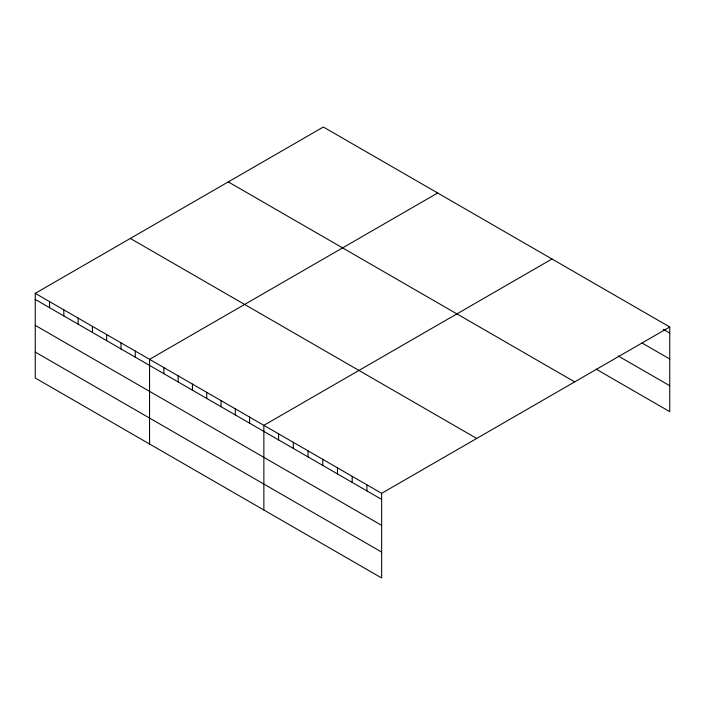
<?xml version="1.0" encoding="UTF-8"?>
<svg xmlns="http://www.w3.org/2000/svg" width="705" height="705" viewBox="0 0 705 705"><rect width="100%" height="100%" fill="white"/><g stroke="black" fill="none" stroke-linecap="round" stroke-linejoin="round"><path stroke-width="1.06" d="M35.25 293.342L381.643 493.333L381.643 577.994L35.25 378.012L35.25 293.342L323.357 127.006L669.75 326.988L669.75 411.658L596.139 369.156M437.673 193.003L149.557 359.339L149.557 444.009M551.98 258.999L263.864 425.335L263.864 509.997M381.643 493.333L669.75 326.988M663.308 329.358L669.75 333.077M642.149 343.071L669.75 359.012M618.223 355.981L669.75 385.723M228.288 181.899L574.672 381.881M130.328 238.449L476.712 438.439M35.25 299.431L381.643 499.413M35.25 325.357L381.643 525.348M35.25 352.077L381.643 552.068M366.917 484.828L366.917 490.918M352.2 476.333L352.2 482.414M337.475 467.829L337.475 473.919M322.758 459.334L322.758 465.415M308.032 450.83L308.032 456.919M293.306 442.335L293.306 448.424M278.59 433.831L278.59 439.92M249.579 417.087L249.579 423.167M235.294 408.838L235.294 414.919M221 400.59L221 406.67M206.715 392.332L206.715 398.422M192.421 384.084L192.421 390.173M178.136 375.836L178.136 381.925M163.851 367.587L163.851 373.676M135.272 351.09L135.272 357.179M120.978 342.841L120.978 348.922M106.693 334.593L106.693 340.674M92.408 326.344L92.408 332.425M78.114 318.087L78.114 324.177M63.829 309.839L63.829 315.928M49.535 301.59L49.535 307.68"/></g></svg>
